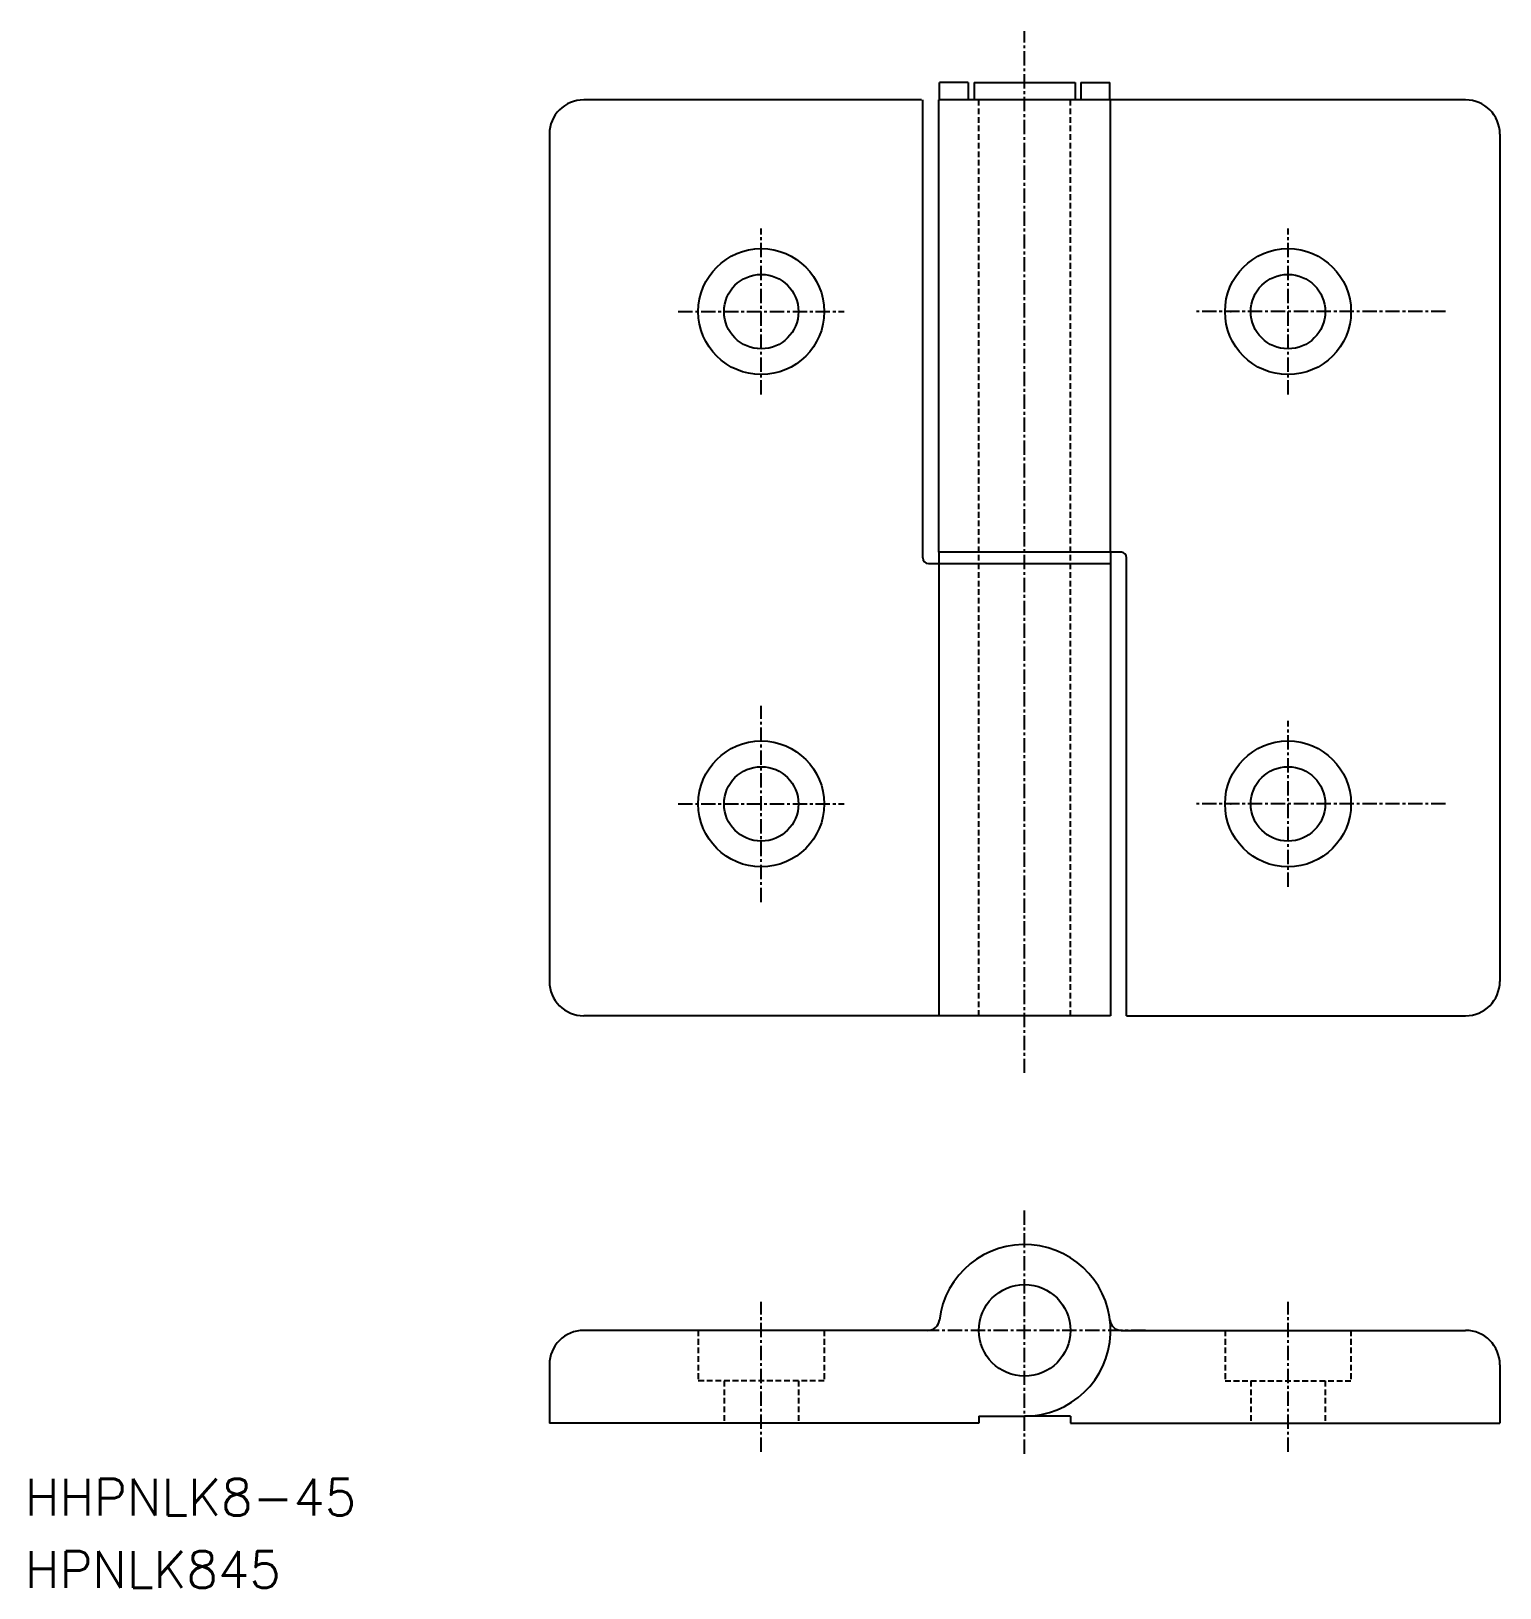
# Model space of a CAD drawing. Extents: x -87 to 42, y -50 to 86.
import ezdxf

# ---------------------------------------------------------------- set-up
doc = ezdxf.new("R2010")
doc.units = 0
doc.linetypes.add('CENTER', pattern=[2, 1.25, -0.25, 0.25, -0.25])
doc.linetypes.add('DASHED', pattern=[0.75, 0.5, -0.25])
doc.layers.get('0').update_dxf_attribs({"linetype": 'CONTINUOUS'})
doc.layers.add('CENTER', color=1, linetype='CENTER')
doc.styles.get("Standard").update_dxf_attribs({"font": 'txt.shx', "bigfont": 'bigfont.shx'})

msp = doc.modelspace()

# ---------------------------------------------------------------- linework, layer by layer
at = {"color": 7, "linetype": 'CONTINUOUS'}
for p, q in [((-4.92, 81.5), (-7.44, 81.5)), ((-7.44, 80), (-7.44, 81.5)), ((-4.92, 81.5), (-4.92, 80)), ((-4.42, 81.5), (4.42, 81.5)), ((-4.42, 81.5), (-4.42, 80)), ((4.42, 81.5), (4.42, 80)), ((4.92, 81.5), (4.92, 80)), ((4.92, 81.5), (7.44, 81.5)), ((7.44, 80), (7.44, 81.5)), ((-9, 80), (-38.5, 80)), ((-8.9, 40), (-8.9, 80)), ((-7.5, 40.5), (-7.5, 80)), ((38.5, 80), (-7.5, 80)), ((-5.54, 80), (-7.44, 80)), ((7.5, 40.5), (7.5, 80)), ((-41.5, 77), (-41.5, 3)), ((41.5, 77), (41.5, 3)), ((-8.4, 39.5), (7.5, 39.5)), ((8.5, 40.5), (-7.5, 40.5)), ((-7.5, 40.5), (-7.5, 0)), ((7.5, 40.5), (7.5, 0)), ((8.9, 0), (8.9, 40)), ((7.5, 0), (-38.5, 0)), ((8.9, 0), (38.5, 0)), ((-8.44, -27.48), (-38.5, -27.48)), ((-8.44, -27.48), (-16.7, -27.48)), ((-8.44, -27.48), (-16.7, -27.48)), ((8.44, -27.48), (16.7, -27.48)), ((8.44, -27.48), (16.7, -27.48)), ((8.44, -27.48), (38.5, -27.48)), ((-41.5, -30.48), (-41.5, -35.58)), ((41.5, -30.48), (41.5, -35.58)), ((-4, -34.98), (0, -34.98)), ((-4, -34.98), (-4, -35.58)), ((4, -34.98), (0, -34.98)), ((4, -34.98), (4, -35.58)), ((-4, -35.58), (-41.5, -35.58)), ((4, -35.58), (41.5, -35.58))]:
    msp.add_line(p, q, dxfattribs=at)
at = {"color": 3, "linetype": 'DASHED'}
for p, q in [((-4, 0), (-4, 80)), ((4, 0), (4, 80)), ((-28.5, -27.48), (-28.5, -31.88)), ((-17.5, -27.48), (-17.5, -31.88)), ((17.5, -27.48), (17.5, -31.88)), ((28.5, -27.48), (28.5, -31.88)), ((-17.5, -31.88), (-28.5, -31.88)), ((-26.25, -31.88), (-26.25, -35.58)), ((-19.75, -31.88), (-19.75, -35.58)), ((17.5, -31.88), (28.5, -31.88)), ((19.75, -31.88), (19.75, -35.58)), ((26.25, -31.88), (26.25, -35.58))]:
    msp.add_line(p, q, dxfattribs=at)
at = {"color": 7, "linetype": 'CONTINUOUS'}
for centre, radius in [((-23, 61.5), 5.5), ((23, 61.5), 5.5), ((-23, 61.5), 3.25), ((23, 61.5), 3.25), ((-23, 18.5), 5.5), ((23, 18.5), 5.5), ((-23, 18.5), 3.25), ((23, 18.5), 3.25), ((0, -27.48), 4)]:
    msp.add_circle(centre, radius, dxfattribs=at)
for centre, radius, start, end in [((-38.5, 77), 3, 90, 180), ((38.5, 77), 3, 0, 90), ((-8.4, 40), 0.5, 180, 270), ((8.4, 40), 0.5, 0, 90), ((-38.5, 3), 3, 180, 270), ((38.5, 3), 3, 270, 0), ((0, -27.48), 7.5, 270, 173.2437), ((-8.44, -26.48), 1, 270, 353.2437), ((8.44, -26.48), 1, 186.7563, 270), ((-38.5, -30.48), 3, 90, 180), ((38.5, -30.48), 3, 0, 90)]:
    msp.add_arc(centre, radius, start, end, dxfattribs=at)
at = {"layer": 'CENTER', "color": 1, "linetype": 'CENTER'}
for p, q in [((0, -5), (0, 86)), ((-23, 54.25), (-23, 68.75)), ((23, 54.25), (23, 68.75)), ((-30.25, 61.5), (-15.75, 61.5)), ((36.75, 61.5), (14.75, 61.5)), ((-23, 9.93), (-23, 27.07)), ((23, 11.25), (23, 25.75)), ((-30.25, 18.5), (-15.75, 18.5)), ((36.75, 18.5), (14.75, 18.5)), ((0, -38.25), (0, -16.94)), ((-23, -38.08), (-23, -24.98)), ((23, -38.08), (23, -24.98)), ((10.54, -27.48), (-10.54, -27.48))]:
    msp.add_line(p, q, dxfattribs=at)
for p in [(18, 61.5), (18, 61.5), (18, 18.5), (18, 18.5), (0, -27.48), (0, -27.48), (0, -27.48), (0, -27.48)]:
    msp.add_point(p, dxfattribs=at)

# ---------------------------------------------------------------- texts
at = {"color": 7, "linetype": 'CONTINUOUS'}
for s, p in [('HHPNLK8-45', (-87.31, -43.66)), ('HPNLK845', (-87.31, -49.97))]:
    msp.add_text(s, height=3.2, dxfattribs=at).set_placement(p)

doc.saveas('drawing.dxf')
